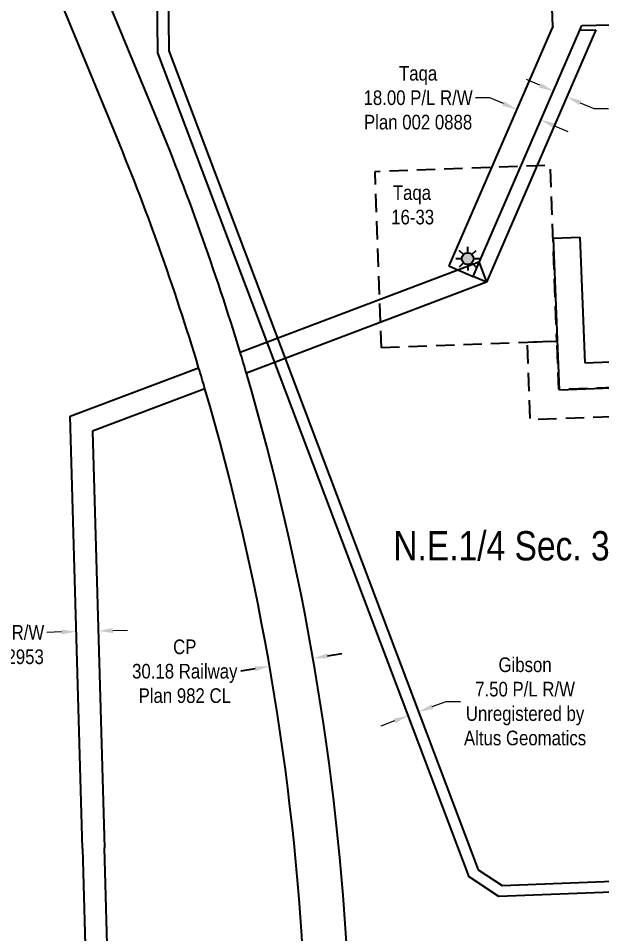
# Model space of a CAD drawing. Extents: x 665644 to 689199, y 5825051 to 5844826.
# Drawn here: x 687502 to 687901, y 5838253 to 5838878 of the extents above; entities that cross this region are included whole.
import ezdxf
from ezdxf.enums import TextEntityAlignment as Align

# ---------------------------------------------------------------- set-up
doc = ezdxf.new("R2010")
doc.units = 0
doc.header["$LTSCALE"] = 5
doc.header["$PDSIZE"] = 0.5
doc.linetypes.add('foc-ACCESSROAD', pattern=[3.75, 2.5, -1.25])
doc.layers.get('Defpoints').update_dxf_attribs({"color": 9})
for name, color, linetype in [('C-SYMBOL', 7, 'Continuous'), ('F-AR', 190, 'foc-ACCESSROAD'), ('F-RW', 190, 'Continuous'), ('F-WS', 190, 'foc-ACCESSROAD'), ('F-WS-S', 190, 'Continuous'), ('L-TITLEDB', 4, 'Continuous'), ('L-TITLEDB-T', 4, 'Continuous')]:
    doc.layers.add(name, color=color, linetype=linetype)
doc.layers.add('F-RW-T', color=190, linetype='Continuous', lineweight=9)
doc.layers.add('F-WS-T', color=190, linetype='Continuous', lineweight=9)
doc.styles.add('175L', font='ARIALN.TTF', dxfattribs={"height": 20})
doc.styles.add('80CG', font='ARIALN.TTF', dxfattribs={"height": 10})
doc.dimstyles.new('Compass 5 000', dxfattribs={"dimscale": 5, "dimtxt": 9, "dimasz": 2, "dimexe": 0.2, "dimexo": 0.0625, "dimgap": 0.5, "dimtad": 0, "dimtih": 1, "dimtoh": 1, "dimzin": 0, "dimdsep": 46, "dimtxsty": '80CG', "dimcen": 0.1, "dimse1": 1, "dimse2": 1, "dimclrd": 256, "dimclrt": 256, "dimaunit": 1, "dimadec": 4, "dimazin": 0, "dimtfac": 0.06, "dimtofl": 0, "dimtmove": 0, "dimatfit": 1, "dimfxl": 0.2, "dimtolj": 1, "dimtzin": 0, "dimlwd": -1, "dimarcsym": 0})

# ---------------------------------------------------------------- blocks, each defined once
blk = doc.blocks.new('*D2642')
at = {"layer": 'Defpoints', "color": 0, "transparency": 16777216}
for p in [(687842.11, 5838814.69), (687842.66, 5838815.97), (687858.58, 5838807.55)]:
    blk.add_point(p, dxfattribs=at)
at = {"layer": 'F-RW-T', "transparency": 16777216}
for p, q in [((687824.31, 5838823.93), (687814.31, 5838823.93)), ((687833.49, 5838819.95), (687824.31, 5838823.93)), ((687868.31, 5838804.85), (687877.48, 5838800.87))]:
    blk.add_line(p, q, dxfattribs=at)
for points in [[(687834.15, 5838821.48), (687832.82, 5838818.42), (687842.66, 5838815.97)], [(687868.97, 5838806.38), (687867.65, 5838803.32), (687859.13, 5838808.83)]]:
    blk.add_solid(points, dxfattribs=at)
at = {"layer": 'F-RW-T', "transparency": 16777216, "insert": (687775.23, 5838823.93), "char_height": 10, "attachment_point": 5, "style": '80CG'}
blk.add_mtext('\\A1;Taqa\\P18.00 P/L R/W\\PPlan 002 0888', dxfattribs=at)
blk = doc.blocks.new('*D2643')
at = {"layer": 'Defpoints', "color": 0, "transparency": 16777216}
for p in [(687870.64, 5838835.39), (687879.82, 5838831.41), (687876.81, 5838824.48)]:
    blk.add_point(p, dxfattribs=at)
at = {"layer": 'F-RW-T', "transparency": 16777216}
for p, q in [((687858.46, 5838832.44), (687849.29, 5838836.41)), ((687885.99, 5838820.51), (687895.17, 5838816.53)), ((687895.17, 5838816.53), (687905.17, 5838816.53))]:
    blk.add_line(p, q, dxfattribs=at)
for points in [[(687859.12, 5838833.97), (687857.8, 5838830.91), (687867.64, 5838828.46)], [(687886.65, 5838822.04), (687885.33, 5838818.98), (687876.81, 5838824.48)]]:
    blk.add_solid(points, dxfattribs=at)
at = {"layer": 'F-RW-T', "transparency": 16777216, "insert": (687944.25, 5838816.53), "char_height": 10, "attachment_point": 5, "style": '80CG'}
blk.add_mtext('\\A1;Taqa\\P10.00 P/L R/W\\PPlan 022 1914', dxfattribs=at)
blk = doc.blocks.new('*D2645')
at = {"layer": 'Defpoints', "color": 0, "transparency": 16777216}
for p in [(687750.86, 5838967.73), (687725.7, 5838948.72), (687751.57, 5838949.74)]:
    blk.add_point(p, dxfattribs=at)
at = {"layer": 'F-RW-T', "transparency": 16777216}
for p, q in [((687724.6, 5838976.7), (687724.21, 5838986.69)), ((687726.1, 5838938.73), (687727.03, 5838914.94)), ((687727.03, 5838914.94), (687737.03, 5838914.94))]:
    blk.add_line(p, q, dxfattribs=at)
for points in [[(687726.27, 5838976.77), (687722.93, 5838976.64), (687724.99, 5838966.71)], [(687727.76, 5838938.8), (687724.43, 5838938.66), (687725.7, 5838948.72)]]:
    blk.add_solid(points, dxfattribs=at)
at = {"layer": 'F-RW-T', "transparency": 16777216, "insert": (687776.12, 5838914.94), "char_height": 10, "attachment_point": 5, "style": '80CG'}
blk.add_mtext('\\A1;Gibson\\P18.00 P/L R/W\\PPlan 002 0971', dxfattribs=at)
blk = doc.blocks.new('*D2647')
at = {"layer": 'Defpoints', "color": 0, "transparency": 16777216}
for p in [(687541.38, 5838473.2), (687556.37, 5838473.63), (687541.77, 5838459.51)]:
    blk.add_point(p, dxfattribs=at)
at = {"layer": 'F-RW-T', "transparency": 16777216}
for p, q in [((687531.78, 5838459.23), (687521.78, 5838458.94)), ((687566.76, 5838460.22), (687576.76, 5838460.5))]:
    blk.add_line(p, q, dxfattribs=at)
for points in [[(687531.73, 5838460.89), (687531.82, 5838457.56), (687541.77, 5838459.51)], [(687566.71, 5838461.89), (687566.81, 5838458.55), (687556.76, 5838459.94)]]:
    blk.add_solid(points, dxfattribs=at)
at = {"layer": 'F-RW-T', "transparency": 16777216, "insert": (687482.7, 5838458.94), "char_height": 10, "attachment_point": 5, "style": '80CG'}
blk.add_mtext('\\A1;Taqa\\P15.00 P/L R/W\\PPlan 022 2953', dxfattribs=at)
blk = doc.blocks.new('*D2660')
at = {"layer": 'Defpoints', "color": 0, "transparency": 16777216}
for p in [(687767.76, 5838404.19), (687774.78, 5838406.84), (687775.57, 5838404.74)]:
    blk.add_point(p, dxfattribs=at)
at = {"layer": 'F-RW-T', "transparency": 16777216}
for p, q in [((687784.93, 5838408.27), (687794.28, 5838411.81)), ((687794.28, 5838411.81), (687804.28, 5838411.81)), ((687759.2, 5838398.55), (687749.85, 5838395.01))]:
    blk.add_line(p, q, dxfattribs=at)
for points in [[(687784.34, 5838409.83), (687785.51, 5838406.71), (687775.57, 5838404.74)], [(687758.61, 5838400.11), (687759.79, 5838396.99), (687768.56, 5838402.09)]]:
    blk.add_solid(points, dxfattribs=at)
at = {"layer": 'F-RW-T', "transparency": 16777216, "insert": (687848.27, 5838411.81), "char_height": 10, "attachment_point": 5, "style": '80CG'}
blk.add_mtext('\\A1;Gibson\\P7.50 P/L R/W\\PUnregistered by\\PAltus Geomatics', dxfattribs=at)
blk = doc.blocks.new('*D2670')
at = {"layer": 'Defpoints', "color": 0, "transparency": 16777216}
for p in [(687702.6, 5838446.08), (687672.9, 5838440.81), (687703.48, 5838441.15)]:
    blk.add_point(p, dxfattribs=at)
at = {"layer": 'L-TITLEDB-T', "transparency": 16777216}
for p, q in [((687713.33, 5838442.9), (687723.17, 5838444.64)), ((687663.93, 5838434.13), (687654.08, 5838432.38))]:
    blk.add_line(p, q, dxfattribs=at)
for points in [[(687713.03, 5838444.54), (687713.62, 5838441.26), (687703.48, 5838441.15)], [(687663.64, 5838435.77), (687664.22, 5838432.49), (687673.77, 5838435.88)]]:
    blk.add_solid(points, dxfattribs=at)
at = {"layer": 'L-TITLEDB-T', "transparency": 16777216, "insert": (687615.89, 5838432.38), "char_height": 10, "attachment_point": 5, "style": '80CG'}
blk.add_mtext('\\A1;CP\\P30.18 Railway\\PPlan 982 CL', dxfattribs=at)
blk = doc.blocks.new('GAS')
h = blk.add_hatch(color=255)
h.dxf.hatch_style = 1
edge = h.paths.add_edge_path()
edge.add_arc((0, 0), 0.9, 0, 360)
for p, q in [((0, 0.81), (0, 1.62)), ((-0.81, 0), (-1.62, 0)), ((-0.57, 0.57), (-1.14, 1.14)), ((0.57, 0.57), (1.14, 1.14)), ((1.62, 0), (0.81, 0)), ((-0.57, -0.57), (-1.14, -1.14)), ((0, -0.81), (0, -1.62)), ((1.14, -1.14), (0.57, -0.57))]:
    blk.add_line(p, q)
blk.add_circle((0, 0), 0.8)

msp = doc.modelspace()

# ---------------------------------------------------------------- linework, layer by layer
at = {"layer": 'F-AR', "flags": 128}
msp.add_lwpolyline([(688132.124, 5838614.423), (687851.89, 5838604.185), (687849.955, 5838657.15), (687869.942, 5838657.88), (687871.147, 5838624.902), (688131.358, 5838634.409)], close=True, dxfattribs=at)
at = {"layer": 'F-RW', "flags": 128}
for points in [[(688145.164, 5837545.835), (688162.95, 5837638.694), (688139.47, 5838244.529), (688091.693, 5838288.733), (687830.45, 5838278.577), (687810.157, 5838292.016), (687677.405, 5838643.256), (687597.5, 5838854.67), (687596.463, 5838961.665)], [(687603.963, 5838961.738), (687604.987, 5838856.075), (687684.42, 5838645.908), (687816.317, 5838296.932), (687832.575, 5838286.165), (688094.506, 5838296.348), (688146.844, 5838247.924), (688170.477, 5837638.126), (688152.499, 5837544.266)], [(687867.246, 5838872.659), (687864.168, 5838954.178)], [(687887.028, 5838873.187), (688074.043, 5838877.616)], [(687896.689, 5838870.359), (687822.006, 5838697.974)], [(687867.246, 5838872.659), (687865.931, 5838869.628)], [(687885.675, 5838870.102), (687887.028, 5838873.187)], [(687885.675, 5838870.102), (687896.689, 5838870.359)], [(687865.931, 5838869.628), (687796.32, 5838709.118)], [(687816.937, 5838711.414), (687885.675, 5838870.102)], [(687867.709, 5838727.997), (687885.697, 5838728.679)], [(687871.741, 5838624.328), (687867.709, 5838727.997)], [(687885.697, 5838728.679), (687889.052, 5838643.036)], [(687796.32, 5838709.118), (687802.256, 5838706.542)], [(687802.256, 5838706.542), (687816.714, 5838712.005)], [(687812.837, 5838701.948), (687816.937, 5838711.414)], [(687816.714, 5838712.005), (687816.937, 5838711.414)], [(687816.937, 5838711.414), (687822.006, 5838697.974)], [(687653.652, 5838650.372), (687802.256, 5838706.542)], [(687802.256, 5838706.542), (687812.837, 5838701.948)], [(687822.006, 5838697.974), (687812.837, 5838701.948)], [(687822.006, 5838697.974), (687657.955, 5838635.96)], [(687889.052, 5838643.036), (688130.668, 5838652.252), (688131.363, 5838634.278), (687871.741, 5838624.328)], [(687537.595, 5838606.609), (687625.368, 5838639.681)], [(687629.653, 5838625.263), (687552.887, 5838596.351)], [(687545.978, 5838311.465), (687537.595, 5838606.609)], [(687552.887, 5838596.351), (687560.97, 5838311.901)], [(687545.978, 5838311.465), (687548.58, 5838220.764)], [(687563.567, 5838221.347), (687560.97, 5838311.901)]]:
    msp.add_lwpolyline(points, dxfattribs=at)
at = {"layer": 'F-WS', "flags": 128}
msp.add_lwpolyline([(687750.022, 5838653.499), (687869.942, 5838657.88), (687865.561, 5838777.8), (687745.641, 5838773.419)], close=True, dxfattribs=at)
at = {"layer": 'L-TITLEDB', "flags": 128}
for points in [[(687567.388, 5838802.107), (687480.238, 5839012.57)], [(687595.244, 5838813.677), (687512.414, 5839013.856)]]:
    msp.add_lwpolyline(points, dxfattribs=at)
for points in [[(687653.652, 5838650.372, 0.0246035), (687595.244, 5838813.677)], [(687625.368, 5838639.681, 0.0248926), (687567.388, 5838802.107)], [(687657.955, 5838635.96, 0.0021323), (687653.652, 5838650.372)], [(687629.653, 5838625.263, 0.0021697), (687625.368, 5838639.681)], [(687727.445, 5838227.663, 0.0589221), (687657.955, 5838635.96)], [(687697.295, 5838226.515, 0.0585392), (687629.653, 5838625.263)]]:
    msp.add_lwpolyline(points, format="xyb", dxfattribs=at)

# ---------------------------------------------------------------- block references
at = {"layer": 'F-WS-S', "xscale": 5, "yscale": 5, "zscale": 5}
msp.add_blockref('GAS', (687809.077, 5838714.076), dxfattribs=at)

# ---------------------------------------------------------------- texts
at = {"layer": 'C-SYMBOL', "color": 3, "style": '175L'}
msp.add_text('N.E.1/4 Sec. 33-42-2-W.5M.', height=20, dxfattribs=at).set_placement((687902.187, 5838502.09), align=Align.BOTTOM_CENTER)
at = {"layer": 'F-WS-T', "insert": (687746.107, 5838764.183), "char_height": 10, "attachment_point": 1, "style": '175L'}
msp.add_mtext_dynamic_manual_height_columns('\\pi11.858;Taqa\\P\\pi10.756;16-33', width=49.03588, gutter_width=100, heights=[0], dxfattribs=at)

# ---------------------------------------------------------------- dimensions: what is measured, and where the dimension line sits
at = {"layer": 'F-RW-T', "color": 3}
dim = msp.add_linear_dim(base=(687725.702, 5838948.722), p1=(687750.859, 5838967.729), p2=(687751.568, 5838949.741), angle=272.256462, text='Gibson\\P18.00 P/L R/W\\PPlan 002 0971', dimstyle='Compass 5 000', dxfattribs=at)
dim.commit()
dim.dimension.update_dxf_attribs({"geometry": '*D2645', "text_midpoint": (687776.119, 5838914.944), "dimtype": 161})
for p1, p2, distance, text, picture, middle in [((687858.579, 5838807.55), (687842.107, 5838814.694), -1.396, 'Taqa\\P18.00 P/L R/W\\PPlan 002 0888', '*D2642', (687775.227, 5838823.932)), ((687870.639, 5838835.389), (687879.816, 5838831.413), -7.551, 'Taqa\\P10.00 P/L R/W\\PPlan 022 1914', '*D2643', (687944.252, 5838816.534)), ((687556.374, 5838473.626), (687541.384, 5838473.201), 13.695, 'Taqa\\P15.00 P/L R/W\\PPlan 022 2953', '*D2647', (687482.695, 5838458.943))]:
    dim = msp.add_aligned_dim(p1=p1, p2=p2, distance=distance, text=text, dimstyle='Compass 5 000', dxfattribs=at)
    dim.commit()
    dim.dimension.update_dxf_attribs({"geometry": picture, "text_midpoint": middle})
at = {"layer": 'F-RW-T'}
dim = msp.add_aligned_dim(p1=(687767.76, 5838404.19), p2=(687774.776, 5838406.842), distance=-2.25, text='Gibson\\P7.50 P/L R/W\\PUnregistered by\\PAltus Geomatics', dimstyle='Compass 5 000', dxfattribs=at)
dim.commit()
dim.dimension.update_dxf_attribs({"geometry": '*D2660', "text_midpoint": (687848.267, 5838411.808)})
at = {"layer": 'L-TITLEDB-T'}
dim = msp.add_linear_dim(base=(687703.479, 5838441.15), p1=(687672.9, 5838440.808), p2=(687702.605, 5838446.079), angle=10.061879, text='CP\\P30.18 Railway\\PPlan 982 CL', dimstyle='Compass 5 000', dxfattribs=at)
dim.commit()
dim.dimension.update_dxf_attribs({"geometry": '*D2670', "text_midpoint": (687615.886, 5838432.385), "dimtype": 161})

doc.saveas('drawing.dxf')
